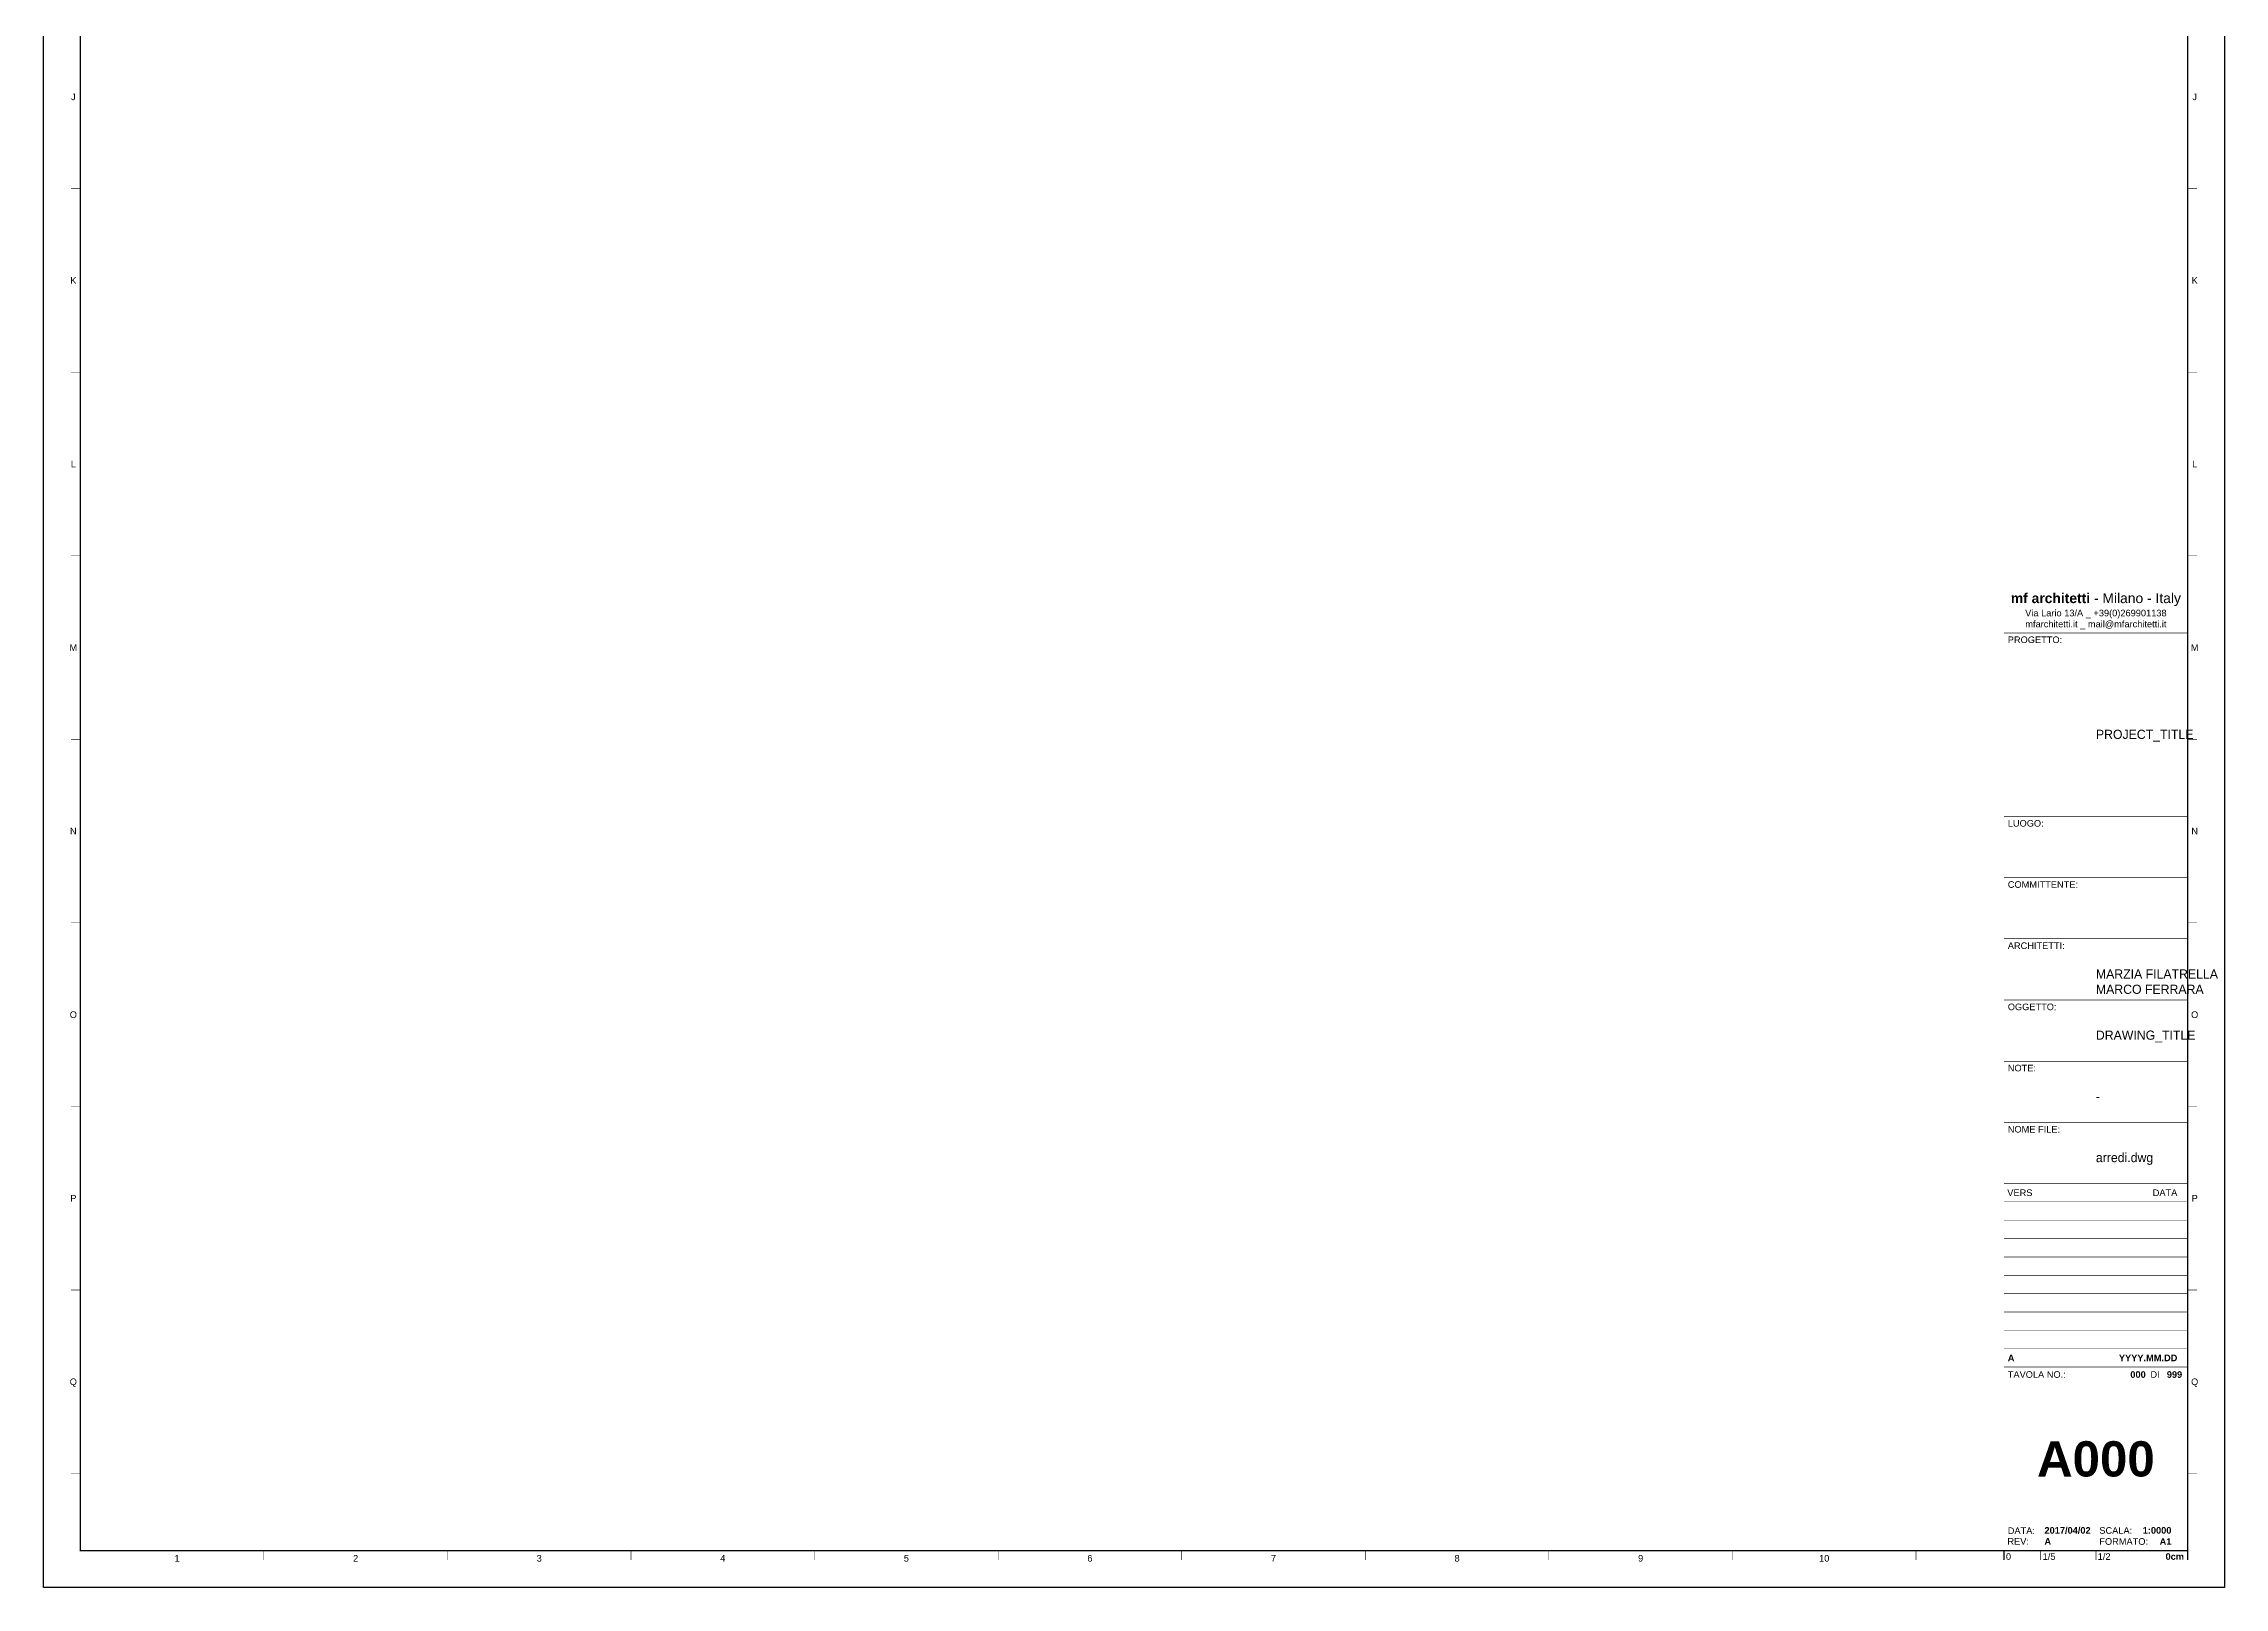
# Paper-space layout 'A1Portrait' of a CAD drawing. Header units: millimetres. Extents: x 0 to 594, y 0 to 841.
# Drawn here: x 0 to 594, y 0 to 421 of the extents above; entities that cross this region are included whole.
import ezdxf
from ezdxf.enums import TextEntityAlignment as Align

# ---------------------------------------------------------------- set-up
doc = ezdxf.new("R2018")
doc.units = ezdxf.units.MM
doc.header["$LTSCALE"] = 5
doc.header["$MEASUREMENT"] = 0
doc.layers.get('0').update_dxf_attribs({"color": 2})
doc.layers.add('G-ANNO-TTLB-009', color=251, linetype='Continuous')
doc.styles.add('ARIAL', font='arial.ttf')
doc.styles.add('ARIAL-BOLD', font='arialbd.ttf')
doc.styles.get("Standard").update_dxf_attribs({"font": 'arial.ttf'})
doc.styles.add('textstyle112', font='')
doc.styles.get('textstyle112').set_extended_font_data('Arial')

# ---------------------------------------------------------------- blocks, each defined once
blk = doc.blocks.new('A1p')
blk.add_lwpolyline([(10, -10), (-584, -10), (-584, 831), (10, 831)], close=True)
at = {"const_width": 0.35}
blk.add_lwpolyline([(0, 0), (-574, 0), (-574, 821), (0, 821)], close=True, dxfattribs=at)
at = {"const_width": 0.13}
for points in [[(-576.5, 371), (-574, 371)], [(2.5, 371), (0, 371)], [(-576.5, 321), (-574, 321)], [(2.5, 321), (0, 321)], [(-576.5, 271), (-574, 271)], [(2.5, 271), (0, 271)], [(-576.5, 221), (-574, 221)], [(2.5, 221), (0, 221)], [(-576.5, 171), (-574, 171)], [(2.5, 171), (0, 171)], [(-576.5, 121), (-574, 121)], [(2.5, 121), (0, 121)], [(-576.5, 71), (-574, 71)], [(2.5, 71), (0, 71)], [(-576.5, 21), (-574, 21)], [(2.5, 21), (0, 21)], [(-524, -2.5), (-524, 0)], [(-474, -2.5), (-474, 0)], [(-424, -2.5), (-424, 0)], [(-374, -2.5), (-374, 0)], [(-324, -2.5), (-324, 0)], [(-274, -2.5), (-274, 0)], [(-224, -2.5), (-224, 0)], [(-174, -2.5), (-174, 0)], [(-124, -2.5), (-124, 0)], [(-74, -2.5), (-74, 0)]]:
    blk.add_lwpolyline(points, dxfattribs=at)
at = {"style": 'ARIAL'}
for s, p in [('J', (-575.91, 396)), ('J', (1.91, 396)), ('K', (-575.91, 346)), ('K', (1.91, 346)), ('L', (-575.91, 296)), ('L', (1.91, 296)), ('M', (-575.91, 246)), ('M', (1.91, 246)), ('N', (-575.91, 196)), ('N', (1.91, 196)), ('O', (-575.91, 146)), ('O', (1.91, 146)), ('P', (-575.91, 96)), ('P', (1.91, 96)), ('Q', (-575.91, 46)), ('Q', (1.91, 46)), ('1', (-547.65, -2.07)), ('2', (-499, -2.07)), ('3', (-449, -2.07)), ('4', (-399, -2.07)), ('5', (-349, -2.07)), ('6', (-299, -2.07)), ('7', (-249, -2.07)), ('8', (-199, -2.07)), ('9', (-149, -2.07)), ('10', (-99, -2.07))]:
    blk.add_text(s, height=1.8, dxfattribs=at).set_placement(p, align=Align.MIDDLE_CENTER)
blk = doc.blocks.new('title_block')
for points, const_width in [([(0, 250), (-50, 250)], 0.18), ([(0, 200), (-50, 200)], 0.18), ([(0, 183.33), (-50, 183.33)], 0.18), ([(0, 166.67), (-50, 166.67)], 0.18), ([(-50, 166.67), (0, 166.67)], 0.18), ([(-50, 150), (0, 150)], 0.18), ([(-50, 150), (0, 150)], 0.18), ([(-50, 150), (0, 150)], 0.18), ([(-50, 150), (0, 150)], 0.18), ([(-50, 133.33), (0, 133.33)], 0.18), ([(-50, 116.67), (0, 116.67)], 0.18), ([(-50, 116.67), (0, 116.67)], 0.18), ([(-50, 100), (0, 100)], 0.18), ([(-50, 95), (0, 95)], 0.12), ([(-50, 90), (0, 90)], 0.12), ([(-50, 85), (0, 85)], 0.12), ([(-50, 80), (0, 80)], 0.12), ([(-50, 75), (0, 75)], 0.12), ([(-50, 70), (0, 70)], 0.12), ([(-50, 65), (0, 65)], 0.12), ([(-50, 60), (0, 60)], 0.12), ([(-50, 55), (0, 55)], 0.12), ([(-50, 50), (0, 50)], 0.18), ([(-50, 0), (-50, -2.5)], 0.35), ([(-40, 0), (-40, -2.5)], 0.18), ([(-25, 0), (-25, -2.5)], 0.18), ([(0, 0), (0, -2.5)], 0.35)]:
    blk.add_lwpolyline(points, dxfattribs=dict(const_width=const_width))
at = {"style": 'ARIAL'}
for s, p in [('PROGETTO:', (-49, 249.02)), ('LUOGO:', (-49, 199.02)), ('COMMITTENTE:', (-49, 182.35)), ('ARCHITETTI:', (-49, 165.68)), ('OGGETTO:', (-49, 149.02)), ('NOTE:', (-49, 132.35)), ('NOME FILE:', (-49, 115.68)), ('TAVOLA NO.:', (-49, 48.88))]:
    blk.add_text(s, height=1.8, dxfattribs=at).set_placement(p, align=Align.TOP_LEFT)
for s, p in [('VERS', (-49.13, 97.5)), ('DI', (-10.14, 47.99)), ('DATA:', (-49, 5.44)), ('SCALA:', (-24.06, 5.5)), ('REV:', (-49.1, 2.54)), ('FORMATO:', (-24.06, 2.5))]:
    blk.add_text(s, height=1.8, dxfattribs=at).set_placement(p, align=Align.MIDDLE_LEFT)
for s, style, p in [('DATA', 'ARIAL', (-2.81, 97.5)), ('A1', 'ARIAL-BOLD', (-4.42, 2.5))]:
    blk.add_text(s, height=1.8, dxfattribs=dict(style=style)).set_placement(p, align=Align.MIDDLE_RIGHT)
at = {"style": 'textstyle112'}
blk.add_text('0', height=1.8, dxfattribs=at).set_placement((-48.8, -0.7), align=Align.TOP_CENTER)
at = {"style": 'ARIAL'}
for s, p in [('1/5', (-39.5, -2.5)), ('1/2', (-24.5, -2.5))]:
    blk.add_text(s, height=1.8, dxfattribs=at).set_placement(p)
at = {"insert": (-25, 250.98), "char_height": 1.8, "width": 56.8694, "attachment_point": 8, "style": 'ARIAL'}
blk.add_mtext('{\\fArial|b1|i0|c0|p0;\\H2.7;mf architetti \\fArial|b0|i0|c0|p0;- Milano - Italy\\P\\H1.8;Via Lario 13/A _ +39(0)269901138\\Pmfarchitetti.it _ mail@mfarchitetti.it}', dxfattribs=at)
at = {"lineweight": 30, "flags": 104}
for tag, height, p in [('PROJECT_TITLE', 3.6, (-25, 223.61)), ('SITE', 1.8, (-25, 191.67)), ('CLIENT', 1.8, (-25, 175)), ('AUTHOR', 1.8, (-25, 158.33)), ('DRAWING_TITLE', 1.8, (-25, 141.67)), ('NOTES', 1.8, (-25, 125)), ('FILENAME', 1.8, (-25, 108.33))]:
    blk.add_attdef(tag, text='', height=height, dxfattribs=at).set_placement(p, align=Align.MIDDLE_CENTER)
at = {"style": 'ARIAL-BOLD'}
for tag, p in [('VERSION_9', (-49, 92.5)), ('VERSION_8', (-49, 87.5)), ('VERSION_7', (-49, 82.5)), ('VERSION_6', (-49, 77.5)), ('VERSION_5', (-49, 72.5)), ('VERSION_4', (-49, 67.5)), ('VERSION_3', (-49, 62.5)), ('VERSION_2', (-49, 57.5)), ('VERSION_1', (-49, 52.5)), ('SHEET_TOTAL', (-5.68, 47.98)), ('DATE', (-39.01, 5.53)), ('REV', (-39.01, 2.54))]:
    blk.add_attdef(tag, text='', height=1.8, dxfattribs=at).set_placement(p, align=Align.MIDDLE_LEFT)
for tag, p in [('DATA_9', (-2.81, 92.5)), ('DATA_8', (-2.81, 87.5)), ('DATA_7', (-2.81, 82.5)), ('DATA_6', (-2.81, 77.5)), ('DATA_5', (-2.81, 72.5)), ('DATA_4', (-2.81, 67.5)), ('DATA_3', (-2.81, 62.5)), ('DATA_2', (-2.81, 57.5)), ('SHEET_COPY', (-11.42, 47.98)), ('DATA_1', (-2.81, 52.5)), ('SCALE', (-4.42, 5.53))]:
    blk.add_attdef(tag, text='', height=1.8, dxfattribs=at).set_placement(p, align=Align.MIDDLE_RIGHT)
blk.add_attdef('SHEET', text='', height=9.6, dxfattribs=at).set_placement((-25, 25), align=Align.MIDDLE_CENTER)
blk.add_attdef('FIVECM', text='', height=1.8, dxfattribs=at).set_placement((-1, -3.03), align=Align.BOTTOM_RIGHT)

psp = doc.layouts.new('A1Portrait')

# ---------------------------------------------------------------- block references
at = {"layer": 'G-ANNO-TTLB-009'}
psp.add_blockref('A1p', (584, 10), dxfattribs=at)
ref = psp.add_blockref('title_block', (584, 10), dxfattribs=at)
ref.add_attrib('SHEET_COPY', '000', dxfattribs={"layer": '0', "height": 1.8, "style": 'ARIAL-BOLD'}).set_placement((572.58, 57.98), align=Align.MIDDLE_RIGHT)
ref.add_attrib('SHEET_TOTAL', '999', dxfattribs={"layer": '0', "height": 1.8, "style": 'ARIAL-BOLD'}).set_placement((578.32, 57.98), align=Align.MIDDLE_LEFT)
ref.add_attrib('SCALE', '1:0000', dxfattribs={"layer": '0', "height": 1.8, "style": 'ARIAL-BOLD'}).set_placement((579.58, 15.53), align=Align.MIDDLE_RIGHT)
ref.add_attrib('DATE', '2017/04/02', dxfattribs={"layer": '0', "height": 1.8, "style": 'ARIAL-BOLD'}).set_placement((544.99, 15.53), align=Align.MIDDLE_LEFT)
ref.add_attrib('SHEET', 'A000', dxfattribs={"layer": '0', "height": 9.6, "style": 'ARIAL-BOLD'}).set_placement((559, 35), align=Align.MIDDLE_CENTER)
ref.add_attrib('DATA_1', 'YYYY.MM.DD', dxfattribs={"layer": '0', "height": 1.8, "style": 'ARIAL-BOLD'}).set_placement((581.19, 62.5), align=Align.MIDDLE_RIGHT)
ref.add_attrib('VERSION_1', 'A', dxfattribs={"layer": '0', "height": 1.8, "style": 'ARIAL-BOLD'}).set_placement((535, 62.5), align=Align.MIDDLE_LEFT)
lines = psp.add_mtext('arredi.dwg', dxfattribs={"layer": '0', "insert": (559, 118.33), "char_height": 2.5, "attachment_point": 1})
ref.add_attrib('FILENAME', '', (559, 118.33), dxfattribs={"flags": 104}).embed_mtext(lines)
lines = psp.add_mtext('-', dxfattribs={"layer": '0', "insert": (559, 135), "char_height": 2.5, "attachment_point": 1})
ref.add_attrib('NOTES', '', (559, 135), dxfattribs={"flags": 104}).embed_mtext(lines)
lines = psp.add_mtext('DRAWING_TITLE', dxfattribs={"layer": '0', "insert": (559, 151.67), "char_height": 2.5, "attachment_point": 1})
ref.add_attrib('DRAWING_TITLE', '', (559, 151.67), dxfattribs={"flags": 104}).embed_mtext(lines)
lines = psp.add_mtext('MARZIA FILATRELLA\\PMARCO FERRARA', dxfattribs={"layer": '0', "insert": (559, 168.33), "char_height": 2.5, "attachment_point": 1})
ref.add_attrib('AUTHOR', '', (559, 168.33), dxfattribs={"flags": 104}).embed_mtext(lines)
lines = psp.add_mtext('PROJECT_TITLE', dxfattribs={"layer": '0', "insert": (559, 233.61), "char_height": 2.5, "attachment_point": 1})
ref.add_attrib('PROJECT_TITLE', '', (559, 233.61), dxfattribs={"flags": 104}).embed_mtext(lines)
ref.add_attrib('REV', 'A', dxfattribs={"layer": '0', "height": 1.8, "style": 'ARIAL-BOLD'}).set_placement((544.99, 12.54), align=Align.MIDDLE_LEFT)
ref.add_attrib('FIVECM', '0cm', dxfattribs={"layer": '0', "height": 1.8, "style": 'ARIAL-BOLD'}).set_placement((583, 6.97), align=Align.BOTTOM_RIGHT)

doc.saveas('drawing.dxf')
